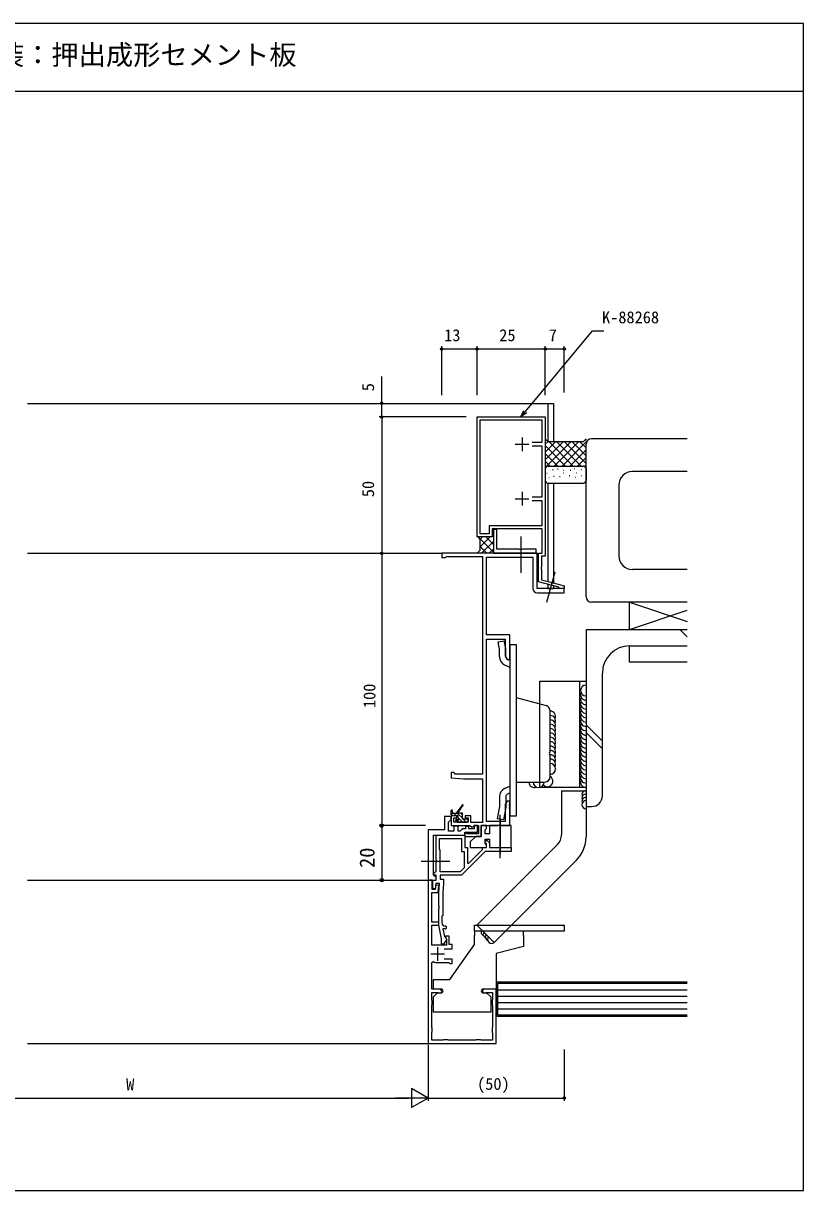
# Model space of a CAD drawing. Units: millimetres on the paper. Extents: x -437 to 438, y -233 to 230.
# Drawn here: x 151.7 to 438.1, y -233 to 195.5 of the extents above; entities that cross this region are included whole.
import ezdxf
from ezdxf.enums import TextEntityAlignment as Align

# ---------------------------------------------------------------- set-up
doc = ezdxf.new("R2010")
doc.units = ezdxf.units.MM
for name, color, linetype in [('0-1_USER1', 3, 'Continuous'), ('0-2_YKK_11', 7, 'Continuous'), ('0-3_YKK_11E', 7, 'Continuous'), ('0-4_YKK_12', 2, 'Continuous'), ('0-5_YKK_13', 4, 'Continuous'), ('0-6_YKK_D', 6, 'Continuous'), ('0-7_YKK_ZWAK', 7, 'Continuous'), ('0-8_YSS_K', 3, 'Continuous')]:
    doc.layers.add(name, color=color, linetype=linetype)
doc.styles.add('ＭＳ ゴシック', font='')
doc.styles.get('ＭＳ ゴシック').set_extended_font_data('MS Gothic')

msp = doc.modelspace()

# ---------------------------------------------------------------- linework, layer by layer
at = {"layer": '0-2_YKK_11'}
for p, q in [((334.73, 43.5), (334.73, 38.5)), ((332.23, 41), (337.23, 41)), ((334.73, 23.5), (334.73, 18.5)), ((332.23, 21), (337.23, 21))]:
    msp.add_line(p, q, dxfattribs=at)
for points in [[(343.23, 51), (343.23, -0.1), (341.83, -0.1), (341.83, -4.042), (341.71, -4.225), (341.71, -4.775), (341.83, -4.958), (341.83, -8.749), (345.287, -9.676), (345.433, -9.839), (345.964, -9.981), (346.172, -9.913), (350.23, -11), (350.23, -12), (348.23, -12), (348.23, -11.499), (340.73, -9.49), (340.73, 1), (342.13, 1), (342.13, 10), (323.73, 10), (323.73, 7), (318.23, 7), (318.23, 51)], [(324.23, 1), (339.93, 1), (339.93, 2.5), (334.9, 2.5), (334.709, 2.357), (333.75, 2.357), (333.559, 2.5), (325.43, 2.5), (325.43, 9.7), (324.23, 9.7)], [(300.23, -100.5), (300.23, -119), (303.23, -119), (303.23, -118), (302.73, -117.5), (302.23, -117), (302.23, -102.5), (313.73, -102.5), (313.73, -101.4), (318.33, -101.4), (318.33, -99), (317.13, -99), (317.13, -100.2), (315.23, -100.2), (315.23, -99.3), (314.03, -99.3), (314.03, -100.2), (313.03, -100.2), (312.537, -100.602), (312.048, -101), (311.23, -101), (311.23, -99.2), (309.73, -99.2), (309.73, -101), (307.73, -101), (307.73, -97.7), (308.23, -97.2), (308.73, -96.7), (308.73, -95.7), (306.23, -95.7), (306.23, -100.5)]]:
    msp.add_lwpolyline(points, close=True, dxfattribs=at)
for points in [[(338.43, 20.4), (342.03, 20.4), (342.03, 11.1), (322.63, 11.1), (322.63, 8.1), (319.33, 8.1), (319.33, 49.9), (342.03, 49.9), (342.03, 41.6), (338.43, 41.6)], [(338.43, 40.4), (342.03, 40.4), (342.03, 21.6), (338.43, 21.6)]]:
    msp.add_lwpolyline(points, dxfattribs=at)
at = {"layer": '0-3_YKK_11E'}
for p, q in [((303.73, -143.6), (303.73, -148.6)), ((301.23, -146.1), (306.23, -146.1))]:
    msp.add_line(p, q, dxfattribs=at)
for points in [[(340.23, -13.5), (350.23, -13.5), (350.23, -12), (340.23, -12), (340.23, 1), (305.23, 1), (305.23, -0.6), (306.53, -0.6), (306.73, -0.4), (306.93, -0.2), (320.23, -0.2)], [(320.23, -0.2), (320.23, -80.1), (310.23, -80.1), (309.93, -79.8), (309.63, -79.5), (308.73, -79.5), (308.73, -81.406), (313.23, -81.8), (320.23, -81.8), (320.23, -97.8), (315.93, -97.8), (315.93, -95.4), (313.83, -95.4), (313.83, -96.2), (314.93, -96.2), (314.93, -97.7), (309.73, -97.7), (309.73, -96.2), (310.83, -96.2), (310.83, -95.4), (308.73, -95.4), (308.73, -99), (315.41, -99), (316.38, -99.56), (316.83, -99.3), (317.13, -99), (318.73, -99), (318.73, -102), (314.492, -102), (314.174, -101.451), (313.73, -101.57), (313.73, -103), (319.73, -103), (319.73, -99), (325.771, -99), (325.955, -98.88), (326.505, -98.88), (326.688, -99), (330.23, -99), (330.23, -92.958)], [(330.23, -92.958), (330.11, -92.775), (330.11, -92.225), (330.23, -92.042), (330.23, -91.958), (330.11, -91.775), (330.11, -91.225), (330.23, -91.042), (330.23, -90), (329.23, -90), (328.53, -91.212), (328.53, -97.5), (321.73, -97.5), (321.73, -30.5), (328.53, -30.5), (328.53, -36.788), (329.23, -38), (330.23, -38), (330.23, -29), (321.73, -29), (321.73, -0.5), (338.73, -0.5), (338.73, -12)], [(306.53, -136.9), (305.633, -136.9), (306.205, -139.756), (306.835, -140.497), (306.975, -140.95), (305.843, -142.567), (305.13, -142.342), (305.13, -140.5), (304.13, -135.5), (304.13, -129.458), (304.25, -129.275), (304.25, -128.725), (304.13, -128.542), (304.13, -123.629), (304.43, -120.2), (303.13, -120.2), (302.777, -122.2), (301.93, -122.2), (301.93, -119.747), (301.83, -119.524), (302.03, -119), (303.23, -119), (303.23, -117.2), (302.23, -117.2), (302.23, -116.7), (303.23, -115.7), (303.23, -112.458), (303.35, -112.275), (303.35, -111.725), (303.23, -111.542), (303.23, -102.5), (313.73, -102.5), (313.73, -107), (314.73, -107), (314.73, -112.754), (315.118, -112.915), (320.23, -107.803), (320.23, -107), (321.73, -107), (321.73, -105.7)], [(321.73, -105.7), (321.113, -105.083), (321.82, -104.376), (322.73, -105.286), (322.73, -107), (330.73, -107), (330.73, -108.5), (321.23, -108.5)], [(321.23, -108.5), (312.53, -117.2), (304.73, -117.2), (304.73, -118.7), (305.93, -118.7), (305.93, -120.265), (305.63, -123.695), (305.63, -132), (305.33, -132.3), (305.33, -134.7)], [(306.128, -144.2), (309.03, -144.2), (309.03, -142.6), (308.03, -142.6), (308.03, -139.6), (306.63, -139.6), (306.63, -140.1), (306.83, -140.383), (307.03, -140.665), (307.03, -142.9), (301.63, -142.9), (301.63, -135.5), (304.13, -135.5), (304.13, -134.5), (301.63, -134.5), (301.63, -123.5), (303.904, -123.5), (304.13, -120.922), (303.141, -120.791), (302.857, -122.4), (301.73, -122.4), (301.73, -119), (300.23, -119), (300.23, -179), (325.23, -179), (325.23, -159), (320.98, -159)], [(304.48, -159), (301.63, -159), (301.63, -149.273), (302.219, -148.92)], [(303.73, -149.3), (307.81, -149.3), (308.07, -149.45), (308.33, -149.6), (309.03, -149.6), (309.03, -148), (306.128, -148)], [(321.505, -160.285), (321.715, -160.2), (323.93, -160.2), (323.93, -162.975), (323.814, -163.211), (323.814, -164.788), (323.93, -165.024), (323.93, -172.975), (323.814, -173.211), (323.814, -174.788), (323.93, -175.024), (323.93, -177.7), (319.754, -177.7), (319.518, -177.584), (317.941, -177.584), (317.705, -177.7), (307.754, -177.7), (307.518, -177.584), (305.941, -177.584), (305.705, -177.7), (301.63, -177.7), (301.63, -174.938), (301.722, -174.721), (301.722, -173.278), (301.63, -173.062), (301.63, -164.938), (301.722, -164.721), (301.722, -163.278), (301.63, -163.062), (301.63, -160.2), (303.745, -160.2), (303.955, -160.285)]]:
    msp.add_lwpolyline(points, dxfattribs=at)
msp.add_lwpolyline([(304.73, -116), (304.73, -108), (304.43, -107.7), (304.43, -103.7), (312.53, -103.7), (312.53, -108.5), (313.53, -108.5), (313.53, -114.503), (312.033, -116)], close=True, dxfattribs=at)
for centre, radius, start, end in [((340.23, -12), 1.5, 180.00001, 269.99999), ((306.53, -134.7), 1.2, 180.00001, 269.99999), ((306.53, -136.4), 0.5, 269.99999, 90.00001), ((303.73, -146.1), 3.2, 241.82138, 270.00001), ((304.48, -159.75), 0.75, 225.58467, 89.99998), ((320.98, -159.75), 0.75, 90.00002, 314.41533)]:
    msp.add_arc(centre, radius, start, end, dxfattribs=at)
at = {"layer": '0-4_YKK_12'}
for p, q in [((153.146, 56), (344.23, 56)), ((344.23, 56), (344.23, 42)), ((344.23, 26.7), (344.23, -9.392)), ((153.146, 1), (305.53, 1)), ((344.23, -10.428), (344.23, -12)), ((153.146, -119), (300.73, -119)), ((153.146, -179), (300.73, -179))]:
    msp.add_line(p, q, dxfattribs=at)
at = {"layer": '0-5_YKK_13'}
for p, q in [((344.23, 56), (346.23, 56)), ((346.23, 55.997), (346.23, 42)), ((346.23, 26.7), (346.23, -9.928)), ((334.23, 7.124), (334.23, -6.265)), ((346.759, -5.954), (343.758, -17.153)), ((344.23, -12), (346.23, -12)), ((346.23, -10.963), (346.23, -12)), ((374.23, -17), (395.328, -24.033)), ((374.23, -27), (374.23, -17)), ((374.23, -27), (395.328, -19.967)), ((358.23, -27), (358.23, -92)), ((358.23, -27), (395.33, -27)), ((395.33, -29.737), (392.593, -27)), ((326.43, -37.008), (326.43, -34.242)), ((328.73, -34.041), (328.216, -31.129)), ((328.73, -37.008), (328.73, -34.041)), ((330.23, -32.5), (330.23, -95.5)), ((330.23, -32.5), (332.53, -32.5)), ((332.53, -32.5), (332.53, -95.5)), ((374.23, -33), (395.33, -33)), ((330.23, -38.351), (329.302, -37.912)), ((328.318, -39.991), (330.23, -40.896)), ((355.93, -85), (355.93, -46)), ((364.23, -88), (364.23, -43)), ((332.53, -52), (343.547, -54.952)), ((345.03, -71.786), (345.03, -56.884)), ((364.23, -67.95), (358.23, -61.95)), ((364.23, -70.779), (358.23, -64.779)), ((345.03, -81), (345.03, -73.214)), ((328.335, -85.413), (330.23, -84.53)), ((332.53, -83), (343.03, -83)), ((326.43, -88.404), (326.43, -91.998)), ((328.73, -88.404), (328.73, -92.2)), ((330.23, -87.068), (329.307, -87.498)), ((308.73, -95.1), (308.73, -93.401)), ((309.03, -93.574), (309.228, -94.4)), ((312.771, -91.478), (310.53, -94.4)), ((326.43, -91.998), (325.641, -96.472)), ((328.73, -92.2), (327.906, -96.871)), ((358.23, -92), (360.23, -92)), ((308.73, -94.4), (311.13, -94.4)), ((309.269, -95.4), (308.73, -94.861)), ((310.616, -95.4), (309.616, -94.4)), ((310.53, -96.6), (310.318, -97.112)), ((311.569, -97.7), (310.474, -96.605)), ((312.94, -96.377), (310.963, -94.4)), ((312.916, -97.7), (311.33, -96.114)), ((312.774, -94.864), (312.466, -94.556)), ((314.263, -97.7), (313.153, -96.59)), ((314.93, -97.02), (314.51, -96.6)), ((314.63, -97.7), (314.93, -97.4)), ((327.906, -96.871), (325.641, -96.472)), ((326.73, -111), (326.73, -95)), ((326.73, -96.5), (326.73, -109.5)), ((332.53, -95.5), (330.23, -95.5)), ((297.73, -112.007), (308.23, -112.007)), ((317.23, -135.5), (350.23, -135.5)), ((317.23, -137.8), (317.23, -135.5)), ((350.23, -135.5), (350.23, -137.8)), ((350.23, -137.8), (317.23, -137.8)), ((317.23, -137.8), (317.23, -139.3)), ((317.23, -142.646), (317.23, -139.3)), ((335.23, -139.3), (335.23, -137.8)), ((335.23, -139.3), (335.23, -143.32)), ((335.23, -143.32), (325.23, -146)), ((325.23, -146), (325.23, -159)), ((302.23, -159), (302.23, -155.5)), ((305.03, -159), (302.23, -159)), ((302.23, -161.9), (303.73, -160.4)), ((302.23, -167.5), (302.23, -161.9)), ((303.73, -160.4), (305.03, -160.4)), ((325.23, -159), (320.43, -159)), ((320.43, -160.4), (321.73, -160.4)), ((321.73, -160.4), (323.23, -161.9)), ((323.23, -161.9), (323.23, -167.5)), ((323.23, -167.5), (302.23, -167.5))]:
    msp.add_line(p, q, dxfattribs=at)
for points in [[(326.43, -34.242), (325.951, -31.528), (328.216, -31.129)], [(395.33, -39), (374.23, -39), (374.23, -33)], [(311.256, -94.214), (311.395, -94.1), (312.904, -91.798)], [(311.466, -96.39), (311.33, -96.139), (311.33, -95.4), (309.03, -95.4), (308.73, -95.1)], [(310.318, -97.112), (310.905, -97.7), (314.63, -97.7)], [(310.53, -96.6), (310.869, -96.6), (311.12, -96.736)], [(314.93, -97.4), (314.93, -96.6), (312.93, -96.6), (312.93, -94.4), (311.73, -94.4), (311.49, -94.52)], [(302.23, -155.5), (308.23, -155.5), (317.23, -142.646)]]:
    msp.add_lwpolyline(points, dxfattribs=at)
for points in [[(341.23, -85), (341.23, -46), (358.23, -46), (358.23, -85)], [(322.73, -107), (330.73, -107), (330.73, -99), (322.73, -99), (322.73, -102), (321.23, -102), (321.23, -100.5), (321.73, -100), (321.73, -99), (319.73, -99), (319.73, -103), (317.73, -103), (315.73, -105), (315.73, -107), (321.73, -107), (321.73, -106), (321.23, -105.5), (321.23, -104), (322.73, -104)]]:
    msp.add_lwpolyline(points, close=True, dxfattribs=at)
for centre, radius, start, end in [((374.23, -43), 10, 90, 180), ((329.73, -37.008), 3.3, 180, 244.66912), ((329.73, -37.008), 1, 180, 244.66912), ((343.03, -56.884), 2, 0, 75), ((345.73, -72.5), 1, 134.427, 225.573), ((343.03, -81), 2, 270, 0), ((329.73, -88.404), 3.3, 115, 180), ((329.73, -88.404), 1, 115, 180), ((360.23, -88), 4, 270, 0), ((308.93, -93.401), 0.2, 299.99998, 179.99998), ((311.33, -94.4), 0.2, 111.77148, 323.13011), ((312.93, -91.6), 0.2, 262.50751, 142.50751), ((311.33, -96.6), 0.25, 213.05575, 56.94427), ((305.03, -159.7), 0.7, 270, 90), ((320.43, -159.7), 0.7, 90, 270)]:
    msp.add_arc(centre, radius, start, end, dxfattribs=at)
at = {"layer": '0-6_YKK_D'}
for p, q in [((305.23, 59), (305.23, 77)), ((305.23, 76), (318.23, 76)), ((318.23, 59), (318.23, 77)), ((318.23, 59), (318.23, 77)), ((318.23, 76), (343.23, 76)), ((343.23, 59), (343.23, 77)), ((343.23, 60), (343.23, 77)), ((343.23, 76), (350.23, 76)), ((350.23, 60), (350.23, 77)), ((314.23, 51), (282.23, 51)), ((314.23, 51), (282.23, 51)), ((283.23, 51), (283.23, 1)), ((283.23, 1), (283.23, -99)), ((299.23, -99), (282.23, -99)), ((299.23, -99), (282.23, -99)), ((283.23, -99), (283.23, -119)), ((300.23, -179.5), (300.23, -200)), ((300.23, -179.5), (300.23, -200)), ((350.23, -181.205), (350.23, -200)), ((300.23, -199), (294.168, -195.5)), ((294.168, -195.5), (294.168, -202.5)), ((51.062, -199), (293.23, -199)), ((300.23, -199), (288.105, -199)), ((300.23, -199), (294.168, -202.5)), ((300.23, -199), (350.23, -199))]:
    msp.add_line(p, q, dxfattribs=at)
for points in [[(334.319, 51), (335.952, 52.959), (360.651, 82.582), (364.701, 82.582)], [(283.23, 51), (283.23, 56), (283.23, 65.877)], [(336.477, 52.521), (334.319, 51), (335.427, 53.396)]]:
    msp.add_lwpolyline(points, dxfattribs=at)
for centre, radius in [((305.23, 76), 0.425), ((318.23, 76), 0.425), ((318.23, 76), 0.425), ((343.23, 76), 0.425), ((343.23, 76), 0.425), ((350.23, 76), 0.425), ((283.23, 56), 0.425), ((283.23, 51), 0.425), ((283.23, 51), 0.425), ((283.23, 1), 0.425), ((283.23, 1), 0.425), ((283.23, -99), 0.637), ((283.23, -99), 0.425), ((283.23, -119), 0.637), ((350.23, -199), 0.425)]:
    msp.add_circle(centre, radius, dxfattribs=at)
at = {"layer": '0-7_YKK_ZWAK'}
for p, q in [((438.1, 195.5), (-436.9, 195.5)), ((438.1, 170.5), (-436.9, 170.5))]:
    msp.add_line(p, q, dxfattribs=at)
msp.add_lwpolyline([(-436.9, -233), (438.1, -233), (438.1, 195.5)], dxfattribs=at)
at = {"layer": '0-8_YSS_K'}
for p, q in [((343.23, 43), (344.23, 42)), ((358.23, 43), (357.23, 42)), ((395.33, 43), (360.23, 43)), ((343.23, 35.314), (349.916, 42)), ((343.23, 38.142), (347.088, 42)), ((343.23, 40.971), (344.259, 42)), ((343.23, 40.485), (350.715, 33)), ((343.744, 33), (352.744, 42)), ((344.23, 42), (357.23, 42)), ((344.543, 42), (353.543, 33)), ((346.573, 33), (355.573, 42)), ((347.372, 42), (356.372, 33)), ((349.401, 33), (358.23, 41.828)), ((350.2, 42), (358.23, 33.971)), ((352.23, 33), (358.23, 39)), ((353.029, 42), (358.23, 36.799)), ((355.857, 42), (358.23, 39.627)), ((357.958, 42.728), (358.23, 42.456)), ((358.23, -15), (358.23, 41)), ((343.23, 37.657), (347.887, 33)), ((343.23, 34.828), (345.058, 33)), ((355.058, 33), (358.23, 36.172)), ((343.23, 32), (343.23, 27.7)), ((343.808, 30.419), (344.008, 30.419)), ((344.23, 33), (357.23, 33)), ((345.892, 31.685), (346.092, 31.685)), ((347.731, 31.971), (347.931, 31.971)), ((349.774, 31.481), (349.974, 31.481)), ((349.774, 30.501), (349.974, 30.501)), ((352.389, 31.522), (352.589, 31.522)), ((353.965, 32.145), (354.065, 32.145)), ((353.965, 32.145), (354.065, 32.145)), ((354.636, 30.468), (354.736, 30.468)), ((356.482, 31.698), (356.582, 31.698)), ((357.744, 32.858), (358.23, 33.343)), ((358.23, 32), (358.23, 27.7)), ((395.33, 31), (375.23, 31)), ((344.23, 26.7), (357.23, 26.7)), ((344.544, 28.825), (344.744, 28.825)), ((346.301, 29.275), (346.501, 29.275)), ((348.507, 29.193), (348.707, 29.193)), ((352.062, 29.52), (352.262, 29.52)), ((354.244, 28.959), (354.344, 28.959)), ((356.482, 29.574), (356.582, 29.574)), ((370.23, 26), (370.23, 0)), ((318.318, 7.088), (319.23, 6.176)), ((318.639, 7), (324.23, 1.409)), ((319.23, 3.17), (323.06, 7)), ((319.23, 5.999), (320.231, 7)), ((319.23, 6.176), (319.23, 2)), ((319.888, 1), (324.23, 5.342)), ((321.467, 7), (324.23, 4.237)), ((319.23, 2), (318.23, 1)), ((319.23, 3.581), (321.81, 1)), ((322.716, 1), (324.23, 2.513)), ((395.33, -5), (375.23, -5)), ((395.33, -17), (360.23, -17)), ((349.23, -86.223), (349.23, -102.387)), ((347.766, -105.922), (318.192, -135.5)), ((354.716, -111.7), (324.556, -141.863)), ((324.556, -141.863), (318.192, -135.5)), ((325.73, -159.3), (395.33, -159.3)), ((325.73, -161.6), (395.33, -161.6)), ((325.73, -163.9), (395.33, -163.9)), ((325.73, -166.2), (395.33, -166.2))]:
    msp.add_line(p, q, dxfattribs=at)
for points in [[(349.23, -86.223), (358.23, -86.222), (358.23, -103.215)], [(395.33, -156.5), (325.23, -156.5), (325.23, -169), (395.33, -169)], [(395.33, -157), (325.73, -157), (325.73, -168.5), (395.33, -168.5)]]:
    msp.add_lwpolyline(points, dxfattribs=at)
for centre, radius, start, end in [((360.23, 41), 2, 90, 180), ((344.23, 32), 1, 90, 180), ((357.23, 32), 1, 0, 90), ((375.23, 26), 5, 90, 180), ((344.23, 27.7), 1, 180, 270), ((357.23, 27.7), 1, 270, 0), ((375.23, 0), 5, 180, 270), ((360.23, -15), 2, 180, 270), ((358.23, -49.4), 2, 90, 270), ((358.23, -51), 2, 156.42182, 270), ((358.23, -52.6), 2, 156.42182, 270), ((358.23, -54.2), 2, 156.42182, 270), ((358.23, -55.8), 2, 156.42182, 270), ((345.03, -58.986), 2, 336.42182, 90), ((345.03, -60.586), 2, 336.42182, 90), ((358.23, -57.4), 2, 156.42182, 270), ((358.23, -59), 2, 156.42182, 270), ((358.23, -60.6), 2, 156.42182, 270), ((345.03, -62.186), 2, 336.42182, 90), ((345.03, -63.786), 2, 336.42182, 90), ((345.03, -65.386), 2, 336.42182, 90), ((358.23, -62.2), 2, 156.42182, 270), ((358.23, -63.8), 2, 156.42182, 270), ((345.03, -66.986), 2, 336.42182, 90), ((345.03, -68.586), 2, 336.42182, 90), ((345.03, -70.186), 2, 336.42182, 90), ((358.23, -65.4), 2, 156.42182, 270), ((358.23, -67), 2, 156.42182, 270), ((358.23, -68.6), 2, 156.42182, 270), ((345.03, -71.786), 2, 336.42182, 90), ((345.03, -73.386), 2, 336.42182, 90), ((358.23, -70.2), 2, 156.42182, 270), ((358.23, -71.8), 2, 156.42182, 270), ((358.23, -73.4), 2, 156.42182, 270), ((345.03, -74.986), 2, 336.42182, 90), ((345.03, -76.586), 2, 336.42182, 90), ((345.03, -78.186), 2, 270, 90), ((358.23, -75), 2, 156.42182, 270), ((358.23, -76.6), 2, 156.42182, 270), ((344.03, -82.732), 2, 221.38302, 60), ((358.23, -78.2), 2, 156.42182, 270), ((358.23, -79.8), 2, 156.42182, 270), ((358.23, -81.4), 2, 156.42182, 270), ((339.23, -83), 2, 180, 293.57818), ((340.83, -83), 2, 180, 0), ((358.23, -83), 2, 156.42182, 270), ((358.23, -87.722), 1.5, 90.00603, 203.58421), ((358.23, -88.922), 1.5, 90.00603, 203.58421), ((358.23, -90.122), 1.5, 90.00603, 203.58421), ((358.23, -91.322), 1.5, 90.00603, 269.9845), ((344.23, -102.387), 5, 315.00378, 0.00096), ((346.23, -103.215), 12, 315.00378, 0.00114), ((321.214, -138.011), 1.5, 148.90456, 244.53011), ((322, -138.918), 1.5, 145.58994, 244.53011), ((322.787, -139.824), 1.5, 142.31082, 244.53011), ((323.573, -140.73), 1.5, 139.05563, 310.95193)]:
    msp.add_arc(centre, radius, start, end, dxfattribs=at)

# ---------------------------------------------------------------- texts
at = {"layer": '0-1_USER1', "style": 'ＭＳ ゴシック'}
msp.add_text('外装：押出成形セメント板', height=7.331, dxfattribs=at).set_placement((131.98, 178.085), align=Align.BOTTOM_LEFT)
at = {"layer": '0-6_YKK_D', "style": 'ＭＳ ゴシック'}
for s, p in [('K-88268', (364.087, 84.082)), ('13', (306.127, 77.5)), ('25', (326.366, 77.5)), ('7', (344.531, 77.5)), ('W', (189.407, -197.5)), ('(50)', (318.224, -197.318))]:
    msp.add_text(s, height=4.399, dxfattribs=at).set_placement(p, align=Align.BOTTOM_LEFT)
for s, height, p in [('5', 4.399, (281.73, 60.457)), ('50', 4.399, (281.73, 21.568)), ('100', 4.399, (282.23, -55.852)), ('20', 5.499, (282.23, -114.54))]:
    msp.add_text(s, height=height, rotation=90, dxfattribs=at).set_placement(p, align=Align.BOTTOM_LEFT)

doc.saveas('drawing.dxf')
